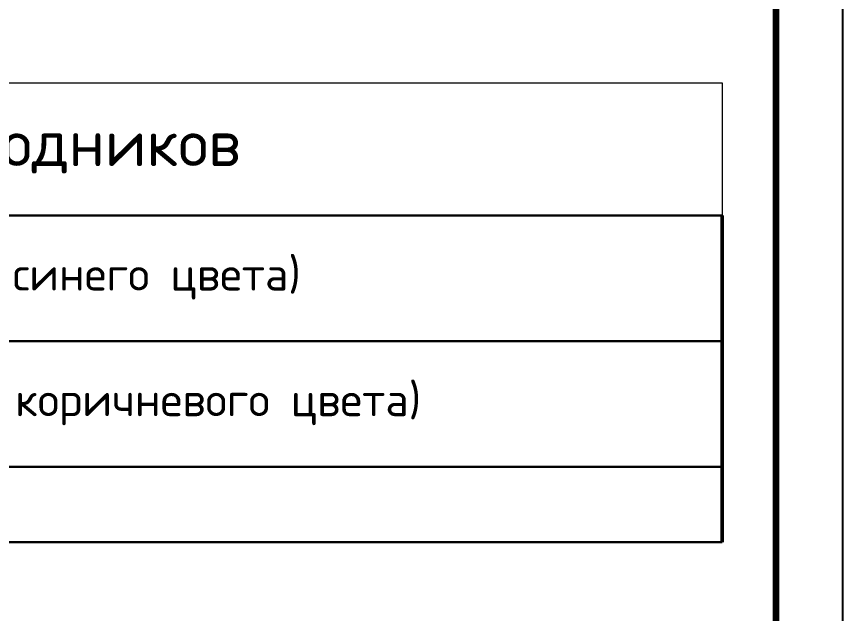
# Model space of a CAD drawing. Header units: millimetres. Extents: x 2079 to 5812, y 229 to 1012.
# Drawn here: x 4492.1 to 4554.2, y 652.7 to 697.6 of the extents above; entities that cross this region are included whole.
import ezdxf
from ezdxf.enums import TextEntityAlignment as Align

# ---------------------------------------------------------------- set-up
doc = ezdxf.new("R2010")
doc.units = ezdxf.units.MM
doc.styles.add('-ISOCPEUR-', font='isocpeur.ttf')
doc.styles.get("Standard").update_dxf_attribs({"font": 'GOST Common.ttf'})

# ---------------------------------------------------------------- blocks, each defined once
blk = doc.blocks.new('*U135')
blk.add_lwpolyline([(0, 123), (594, 123), (594, -297), (0, -297)], close=True)
at = {"const_width": 0.5}
blk.add_lwpolyline([(20, 118), (589, 118), (589, -292), (20, -292)], close=True, dxfattribs=at)
blk.add_attdef('РАЗРАБОТАЛ', text='', height=2.5).set_placement((424.501, -264.224), align=Align.MIDDLE_LEFT)
at = {"flags": 8}
for tag, height, p in [('ДАТА', 2.5, (464.074, -264.402)), ('ЛИСТ', 3, (560.388, -271.915)), ('ЛИСТОВ', 3, (577.888, -271.915)), ('ФОРМАТ', 3, (554.972, -294.745))]:
    blk.add_attdef(tag, text='', height=height, dxfattribs=at).set_placement(p, align=Align.MIDDLE_CENTER)
blk.add_attdef('ПРОВЕРИЛ', (424.749, -270.729), '', height=2.5)
for tag, p in [('ТЕПЛОВЫЕ_СЕТИ_001', (490.436, -270.999)), ('ИМЯ_ЧЕРТЕЖА_001', (492.086, -285.55))]:
    blk.add_attdef(tag, p, '', height=3, dxfattribs=at)
blk = doc.blocks.new('*T46')
at = {"color": 0, "lineweight": 50, "transparency": 16777216}
for p, q in [((0, -10), (6, -10)), ((0, -10), (0, -34.571)), ((6, -10), (6, -34.571)), ((160, -10), (160, -34.571))]:
    blk.add_line(p, q, dxfattribs=at)
at = {"lineweight": 30, "transparency": 16777216}
blk.add_line((6, -10), (160, -10), dxfattribs=at)
at = {"color": 0, "lineweight": 30, "transparency": 16777216}
for p, q in [((0, -19.452), (160, -19.452)), ((0, -28.905), (160, -28.905)), ((0, -34.571), (160, -34.571))]:
    blk.add_line(p, q, dxfattribs=at)
at = {"layer": 'Defpoints', "color": 8, "linetype": 'ByBlock', "lineweight": 0, "transparency": 16777216}
for p, q in [((0, 0), (160, 0)), ((0, 0), (0, -10)), ((160, 0), (160, -10))]:
    blk.add_line(p, q, dxfattribs=at)
at = {"color": 7, "transparency": 16777216, "style": '-ISOCPEUR-'}
for s, insert, char_height, width, attachment_point in [('Обозначение сигнальных провводников', (80, -5), 3.5, 157, 5), ('1', (3, -14.726), 3.5, 5, 5), ('сигнальный провод - по направлению теплоносителя (жила синего цвета)', (8, -14.726), 2.5, 150, 4), ('транзитный провод - по направлению теплоносителя (жила коричневого цвета)', (8, -24.179), 2.5, 150, 4), ('2', (3, -24.179), 3.5, 5, 5), ('3', (3, -31.738), 3.5, 5, 5), ('заземление (в кабеле желто-зеленого цвета)', (8, -31.738), 2.5, 150, 4)]:
    blk.add_mtext(s, dxfattribs=dict(at, insert=insert, char_height=char_height, width=width, attachment_point=attachment_point))

msp = doc.modelspace()

# ---------------------------------------------------------------- block references
for name, p in [('*U135', (3960.202, 888.39)), ('*T46', (4385.151, 692.634))]:
    msp.add_blockref(name, p)

doc.saveas('drawing.dxf')
